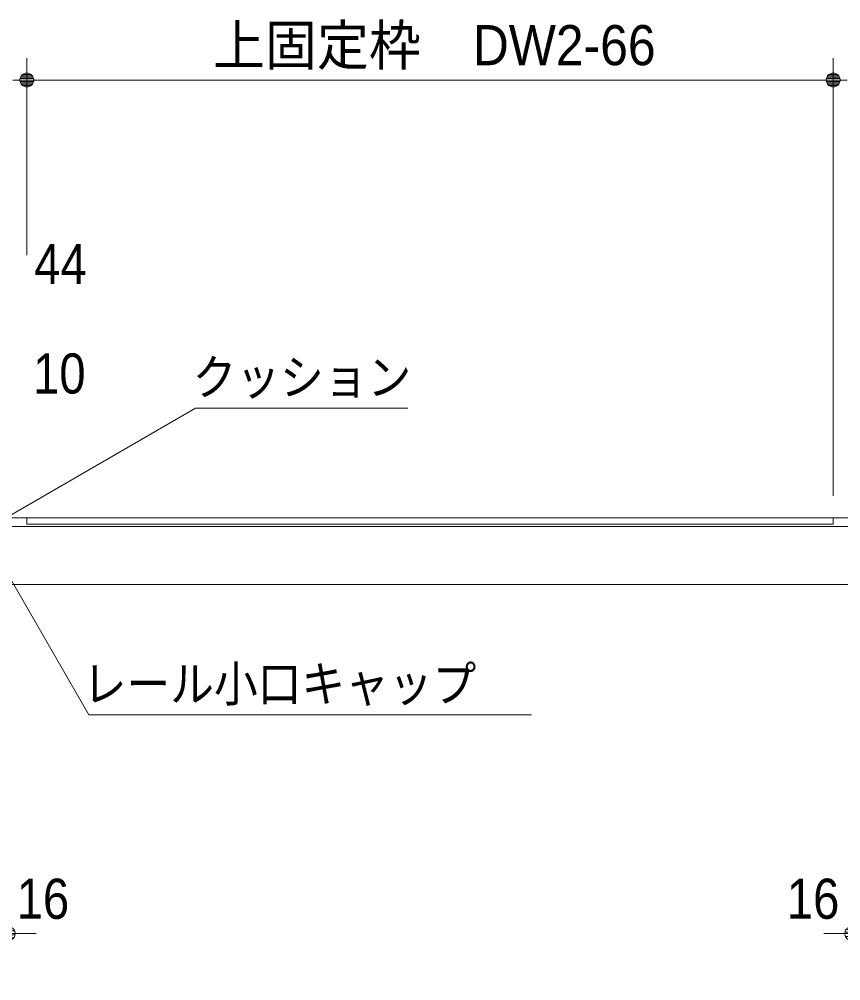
# Model space of a CAD drawing. Units: millimetres, scale not verified. Extents: x -6062 to 6062, y -3045 to 3045.
# Drawn here: x -3099 to -2349, y -73 to 806 of the extents above; entities that cross this region are included whole.
import ezdxf
from ezdxf.enums import TextEntityAlignment as Align

# ---------------------------------------------------------------- set-up
doc = ezdxf.new("R2010")
doc.units = ezdxf.units.MM
doc.header["$LTSCALE"] = 20
for name, color, linetype, lineweight in [('0-0_2寸法-3', 7, 'Continuous', 9), ('0-1_2寸法-1', 7, 'Continuous', 9), ('0-2_0', 7, 'Continuous', 9), ('0-3_3一般', 7, 'Continuous', 9), ('0-5_2寸法-2', 7, 'Continuous', 9)]:
    doc.layers.add(name, color=color, linetype=linetype, lineweight=lineweight)
doc.styles.add('ＭＳ ゴシック', font='')
doc.styles.add('ＭＳ Ｐゴシック', font='')
doc.styles.get('ＭＳ ゴシック').set_extended_font_data('MS Gothic')
doc.styles.get('ＭＳ Ｐゴシック').set_extended_font_data('MS PGothic')

# ---------------------------------------------------------------- blocks, each defined once
blk = doc.blocks.new('_Dot')
at = {"layer": '0-2_0'}
for p, q in [((-10, 0), (-20, 0)), ((9.78, 2), (-9.78, 2)), ((7.99, 6), (-7.99, 6)), ((9.16, -3.98), (-9.16, -3.98)), ((6, -7.98), (-6, -7.98))]:
    blk.add_line(p, q, dxfattribs=at)
for points in [[(10, 0), (9.92, 1.25), (9.69, 2.49), (9.3, 3.68), (8.76, 4.82), (8.09, 5.88), (7.29, 6.85), (6.37, 7.71), (5.36, 8.44), (4.26, 9.05), (3.09, 9.51), (1.87, 9.82), (0.63, 9.98), (-0.63, 9.98), (-1.87, 9.82), (-3.09, 9.51), (-4.26, 9.05), (-5.36, 8.44), (-6.37, 7.71), (-7.29, 6.85), (-8.09, 5.88), (-8.76, 4.82), (-9.3, 3.68), (-9.69, 2.49), (-9.92, 1.25), (-10, 0), (0, 0)], [(-10, 0), (-9.92, -1.25), (-9.69, -2.49), (-9.3, -3.68), (-8.76, -4.82), (-8.09, -5.88), (-7.29, -6.85), (-6.37, -7.71), (-5.36, -8.44), (-4.26, -9.05), (-3.09, -9.51), (-1.87, -9.82), (-0.63, -9.98), (0.63, -9.98), (1.87, -9.82), (3.09, -9.51), (4.26, -9.05), (5.36, -8.44), (6.37, -7.71), (7.29, -6.85), (8.09, -5.88), (8.76, -4.82), (9.3, -3.68), (9.69, -2.49), (9.92, -1.25), (10, 0), (0, 0)]]:
    blk.add_lwpolyline(points, close=True, dxfattribs=at)
blk = doc.blocks.new('グループ-63')
at = {"layer": '0-3_3一般'}
blk.add_line((7360, 7000), (-60560, 7000), dxfattribs=at)
blk = doc.blocks.new('グループ-64')
at = {"layer": '0-3_3一般'}
for p, q in [((-26100, 6880), (-26100, 7000)), ((-26100, 7000), (-11360, 7000)), ((-11360, 6880), (-26100, 6880)), ((-11360, 7000), (-11360, 6880)), ((-26440, 5780), (-11020, 5780))]:
    blk.add_line(p, q, dxfattribs=at)
blk.add_lwpolyline([(-26760, 6840), (-10700, 6840), (-10700, -40000)], dxfattribs=at)
blk.add_blockref('グループ-63', (0, 0), dxfattribs=at)

msp = doc.modelspace()

# ---------------------------------------------------------------- linework, layer by layer
at = {"layer": '0-0_2寸法-3'}
for points in [[(-3125.5, 342), (-2938.44, 450), (-2744.36, 450)], [(-2631.21, 170), (-3035.97, 170), (-3125.5, 325.08)]]:
    msp.add_lwpolyline(points, dxfattribs=at)
at = {"layer": '0-1_2寸法-1'}
for p, q in [((-3092.5, 590), (-3092.5, 770)), ((-3092.5, 590), (-3092.5, 770)), ((-2355.5, 370), (-2355.5, 770)), ((-2355.5, 370), (-2355.5, 770)), ((-2368.21, 750), (-3079.79, 750))]:
    msp.add_line(p, q, dxfattribs=at)
at = {"layer": '0-5_2寸法-2'}
for p, q in [((-3096.79, -30), (-3084.08, -30)), ((-2351.21, -30), (-2363.92, -30))]:
    msp.add_line(p, q, dxfattribs=at)

# ---------------------------------------------------------------- block references
at = {"layer": '0-1_2寸法-1', "xscale": 0.6356201, "yscale": 0.6356201}
for p in [(-3092.5, 750), (-2355.5, 750)]:
    msp.add_blockref('_Dot', p, dxfattribs=at)
at = {"layer": '0-1_2寸法-1', "xscale": 0.6356201, "yscale": 0.6356201, "rotation": 180}
for p in [(-3092.5, 750), (-2355.5, 750)]:
    msp.add_blockref('_Dot', p, dxfattribs=at)
at = {"layer": '0-3_3一般', "xscale": 0.05, "yscale": 0.05}
msp.add_blockref('グループ-64', (-1787.5, 0), dxfattribs=at)
at = {"layer": '0-5_2寸法-2', "xscale": 0.6356201, "yscale": 0.6356201, "rotation": 180}
msp.add_blockref('_Dot', (-3109.5, -30), dxfattribs=at)
at = {"layer": '0-5_2寸法-2', "xscale": 0.6356201, "yscale": 0.6356201}
msp.add_blockref('_Dot', (-2338.5, -30), dxfattribs=at)

# ---------------------------------------------------------------- texts
at = {"layer": '0-0_2寸法-3', "style": 'ＭＳ ゴシック', "width": 0.9}
for s, p in [('クッション', (-2940.94, 452.39)), ('レール小口キャップ', (-3041.34, 172.19))]:
    msp.add_text(s, height=32.55, dxfattribs=at).set_placement(p, align=Align.BOTTOM_LEFT)
at = {"layer": '0-1_2寸法-1', "style": 'ＭＳ Ｐゴシック', "width": 0.95}
msp.add_text('上固定枠\u3000DW2-66', height=36.66, dxfattribs=at).set_placement((-2922.37, 752.53), align=Align.BOTTOM_LEFT)
at = {"layer": '0-5_2寸法-2', "style": 'ＭＳ Ｐゴシック', "width": 0.9}
for s, p in [('44', (-3085.81, 552.48)), ('10', (-3086.82, 452.48)), ('16', (-3101.82, -27.52)), ('16', (-2397.83, -27.52))]:
    msp.add_text(s, height=36.66, dxfattribs=at).set_placement(p, align=Align.BOTTOM_LEFT)

doc.saveas('drawing.dxf')
